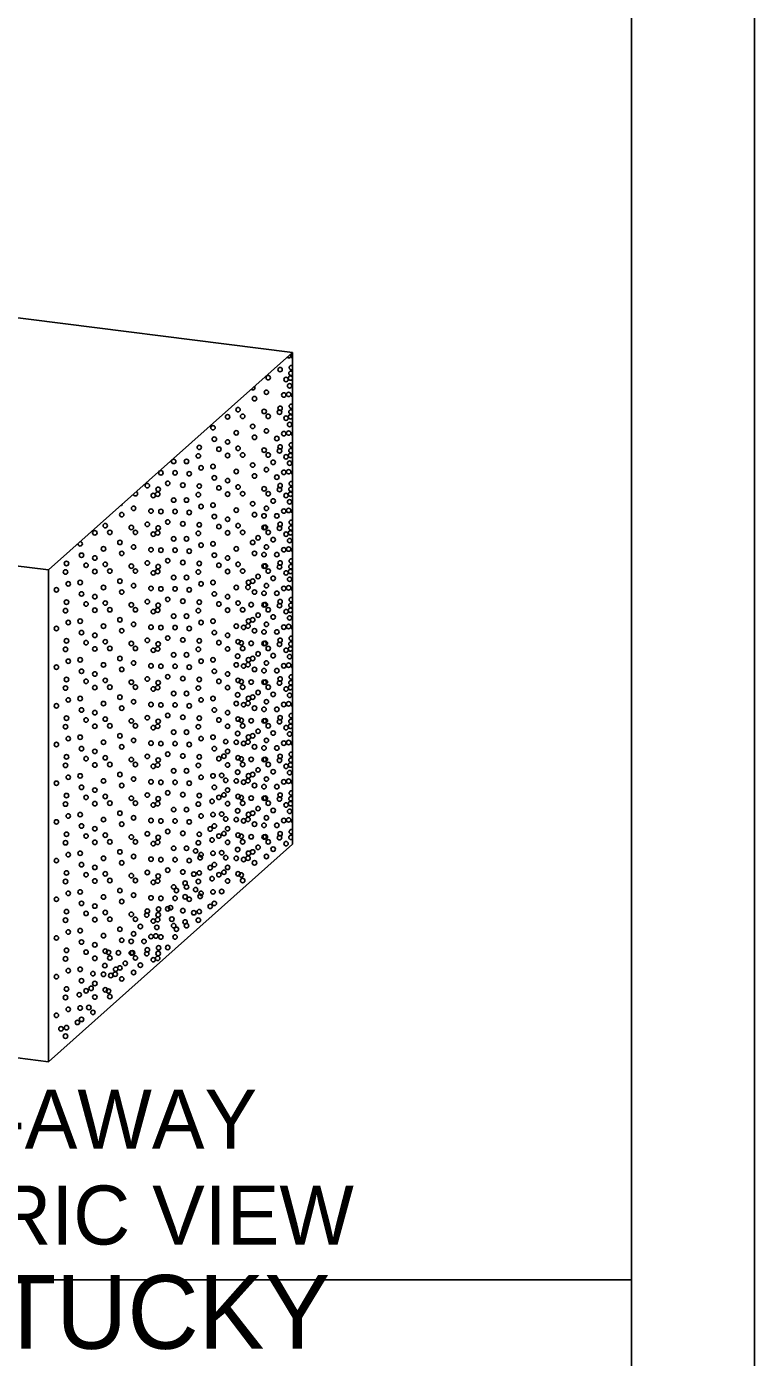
# Model space of a CAD drawing. Extents: x 1000 to 1036.3, y 1000 to 1022.
# Drawn here: x 1033.04 to 1036, y 1003.91 to 1009.33 of the extents above; entities that cross this region are included whole.
import ezdxf

# ---------------------------------------------------------------- set-up
doc = ezdxf.new("R2010")
doc.units = 0
for name, color, linetype in [('Level 1', 7, 'Continuous'), ('Level 10', 7, 'Continuous'), ('Level 11', 7, 'Continuous')]:
    doc.layers.add(name, color=color, linetype=linetype)

msp = doc.modelspace()

# ---------------------------------------------------------------- linework, layer by layer
at = {"layer": 'Level 1'}
for p, q in [((1034.1215, 1008.0022), (1030.6488, 1008.4388)), ((1033.1304, 1007.1176), (1034.1215, 1008.0022)), ((1034.1215, 1006.0021), (1034.1215, 1008.0022)), ((1033.1304, 1007.1176), (1029.6577, 1007.5543)), ((1033.1304, 1005.1175), (1033.1304, 1007.1176)), ((1033.1304, 1005.1175), (1034.1215, 1006.0022)), ((1033.1304, 1005.1175), (1030.9481, 1005.3919))]:
    msp.add_line(p, q, dxfattribs=at)
for centre in [(1034.0716, 1007.9324), (1034.0233, 1007.8995), (1034.0958, 1007.8921), (1034.1101, 1007.8663), (1033.9676, 1007.8141), (1034.0159, 1007.8401), (1034.0865, 1007.8289), (1034.1064, 1007.8315), (1033.9007, 1007.7695), (1034.0066, 1007.7621), (1034.0693, 1007.7591), (1034.0716, 1007.7751), (1033.7986, 1007.6958), (1033.8581, 1007.7403), (1033.9193, 1007.7422), (1033.9602, 1007.7013), (1034.0233, 1007.7422), (1034.0958, 1007.7348), (1034.1101, 1007.7089), (1033.8041, 1007.6493), (1033.8933, 1007.6753), (1033.9676, 1007.6568), (1034.0159, 1007.6828), (1034.0581, 1007.6519), (1034.0865, 1007.6716), (1034.1064, 1007.6742), (1033.7429, 1007.6158), (1033.8227, 1007.6084), (1033.8581, 1007.6382), (1033.9007, 1007.6122), (1033.9193, 1007.5848), (1034.0066, 1007.6048), (1034.0233, 1007.5848), (1034.0693, 1007.6018), (1034.0716, 1007.6178), (1033.6389, 1007.5588), (1033.6909, 1007.5588), (1033.7391, 1007.5811), (1033.7503, 1007.5328), (1033.7986, 1007.5384), (1033.8581, 1007.583), (1033.9602, 1007.544), (1034.0433, 1007.5553), (1034.0958, 1007.5774), (1034.1101, 1007.5516), (1033.5869, 1007.5124), (1033.6445, 1007.5124), (1033.7021, 1007.5087), (1033.8041, 1007.4919), (1033.8581, 1007.4808), (1033.8933, 1007.518), (1033.9676, 1007.4994), (1034.0159, 1007.5254), (1034.0581, 1007.4946), (1034.0865, 1007.5143), (1034.1064, 1007.5168), (1033.5316, 1007.4604), (1033.5739, 1007.4257), (1033.5757, 1007.4455), (1033.6147, 1007.4697), (1033.6761, 1007.4623), (1033.7391, 1007.4238), (1033.7429, 1007.4585), (1033.8227, 1007.4511), (1033.8581, 1007.4257), (1033.9007, 1007.4548), (1033.9193, 1007.4275), (1034.0066, 1007.4474), (1034.0233, 1007.4275), (1034.0693, 1007.4444), (1034.0716, 1007.4604), (1033.4759, 1007.3681), (1033.5558, 1007.4201), (1033.6389, 1007.4015), (1033.6909, 1007.4015), (1033.7503, 1007.3755), (1033.7986, 1007.3811), (1033.9602, 1007.3867), (1034.0159, 1007.3681), (1034.0433, 1007.398), (1034.0958, 1007.4201), (1034.1101, 1007.3943), (1033.4276, 1007.3421), (1033.5465, 1007.3569), (1033.5869, 1007.3551), (1033.6445, 1007.3551), (1033.7021, 1007.3513), (1033.8041, 1007.3346), (1033.8581, 1007.3235), (1033.8933, 1007.3607), (1033.9676, 1007.3421), (1034.0061, 1007.3373), (1034.0581, 1007.3373), (1034.0865, 1007.3569), (1034.1064, 1007.3595), (1033.3181, 1007.2683), (1033.3607, 1007.2975), (1033.3793, 1007.2702), (1033.4666, 1007.2901), (1033.4833, 1007.2702), (1033.5316, 1007.3031), (1033.5558, 1007.2628), (1033.5739, 1007.2683), (1033.5757, 1007.2882), (1033.6147, 1007.3123), (1033.6761, 1007.3049), (1033.7391, 1007.2664), (1033.7429, 1007.3012), (1033.8227, 1007.2938), (1033.8581, 1007.2683), (1033.9007, 1007.2975), (1033.9193, 1007.2702), (1034.0066, 1007.2901), (1034.0117, 1007.2908), (1034.0233, 1007.2702), (1034.0693, 1007.2871), (1034.0716, 1007.3031), (1034.0958, 1007.2628), (1033.4202, 1007.2293), (1033.4759, 1007.2108), (1033.6389, 1007.2442), (1033.6909, 1007.2442), (1033.7503, 1007.2182), (1033.7986, 1007.2238), (1033.9602, 1007.2293), (1033.982, 1007.2481), (1034.0159, 1007.2108), (1034.0433, 1007.2407), (1034.1101, 1007.2369), (1033.2641, 1007.1773), (1033.3181, 1007.1662), (1033.3533, 1007.2033), (1033.4276, 1007.1848), (1033.5465, 1007.1996), (1033.5869, 1007.1978), (1033.6147, 1007.155), (1033.6445, 1007.1978), (1033.7021, 1007.194), (1033.8041, 1007.1773), (1033.8581, 1007.1662), (1033.8933, 1007.2033), (1033.9676, 1007.1848), (1034.0061, 1007.1799), (1034.0581, 1007.1799), (1034.0865, 1007.1996), (1034.1064, 1007.2022), (1033.1991, 1007.1091), (1033.2029, 1007.1438), (1033.2827, 1007.1364), (1033.3181, 1007.111), (1033.3607, 1007.1402), (1033.3793, 1007.1128), (1033.4666, 1007.1328), (1033.4833, 1007.1128), (1033.5316, 1007.1458), (1033.5558, 1007.1054), (1033.5739, 1007.111), (1033.5757, 1007.1308), (1033.6761, 1007.1476), (1033.7391, 1007.1091), (1033.7429, 1007.1438), (1033.8227, 1007.1364), (1033.8581, 1007.111), (1033.9007, 1007.1402), (1033.9193, 1007.1128), (1034.0066, 1007.1328), (1034.0117, 1007.1335), (1034.0233, 1007.1128), (1034.0693, 1007.1298), (1034.0716, 1007.1458), (1034.0958, 1007.1054), (1033.2103, 1007.0608), (1033.2586, 1007.0664), (1033.3533, 1007.046), (1033.4202, 1007.072), (1033.4759, 1007.0534), (1033.6389, 1007.0868), (1033.6909, 1007.0868), (1033.7503, 1007.0608), (1033.7986, 1007.0664), (1033.8933, 1007.046), (1033.9411, 1007.0468), (1033.943, 1007.0666), (1033.9602, 1007.072), (1033.982, 1007.0908), (1034.0159, 1007.0534), (1034.0433, 1007.0833), (1034.1064, 1007.0448), (1034.1101, 1007.0796), (1033.1621, 1007.0367), (1033.2641, 1007.0199), (1033.3181, 1007.0088), (1033.4276, 1007.0274), (1033.5465, 1007.0423), (1033.5869, 1007.0404), (1033.6147, 1006.9977), (1033.6445, 1007.0404), (1033.6761, 1006.9903), (1033.7021, 1007.0367), (1033.8041, 1007.0199), (1033.8581, 1007.0088), (1033.9676, 1007.0274), (1034.0061, 1007.0226), (1034.0581, 1007.0226), (1034.0865, 1007.0423), (1033.1991, 1006.9518), (1033.2029, 1006.9865), (1033.2827, 1006.9791), (1033.3181, 1006.9537), (1033.3607, 1006.9828), (1033.3793, 1006.9555), (1033.4666, 1006.9754), (1033.4833, 1006.9555), (1033.5316, 1006.9884), (1033.5558, 1006.9481), (1033.5739, 1006.9537), (1033.5757, 1006.9735), (1033.7391, 1006.9518), (1033.7429, 1006.9865), (1033.8227, 1006.9791), (1033.8581, 1006.9537), (1033.9007, 1006.9828), (1033.9193, 1006.9555), (1033.9541, 1006.9762), (1034.0066, 1006.9754), (1034.0117, 1006.9762), (1034.0233, 1006.9555), (1034.0693, 1006.9724), (1034.0716, 1006.9884), (1034.0958, 1006.9481), (1033.2103, 1006.9035), (1033.2586, 1006.9091), (1033.3533, 1006.8887), (1033.4202, 1006.9147), (1033.4759, 1006.8961), (1033.5465, 1006.8849), (1033.5869, 1006.8831), (1033.6389, 1006.9295), (1033.6445, 1006.8831), (1033.6909, 1006.9295), (1033.7503, 1006.9035), (1033.7986, 1006.9091), (1033.8933, 1006.8887), (1033.9231, 1006.8838), (1033.9411, 1006.8894), (1033.943, 1006.9093), (1033.9602, 1006.9147), (1033.982, 1006.9334), (1034.0159, 1006.8961), (1034.0433, 1006.926), (1034.0865, 1006.8849), (1034.1064, 1006.8875), (1034.1101, 1006.9223), (1033.1621, 1006.8793), (1033.2029, 1006.8292), (1033.2641, 1006.8626), (1033.3181, 1006.8515), (1033.4276, 1006.8701), (1033.5316, 1006.8311), (1033.6147, 1006.8403), (1033.6761, 1006.8329), (1033.7021, 1006.8793), (1033.7429, 1006.8292), (1033.8041, 1006.8626), (1033.8581, 1006.8515), (1033.9676, 1006.8701), (1034.0061, 1006.8653), (1034.0581, 1006.8653), (1034.0716, 1006.8311), (1033.1991, 1006.7944), (1033.2827, 1006.8218), (1033.3181, 1006.7963), (1033.3607, 1006.8255), (1033.3793, 1006.7982), (1033.4666, 1006.8181), (1033.4833, 1006.7982), (1033.5558, 1006.7908), (1033.5739, 1006.7963), (1033.5757, 1006.8162), (1033.7391, 1006.7944), (1033.8227, 1006.8218), (1033.8581, 1006.7963), (1033.9007, 1006.8255), (1033.9137, 1006.8207), (1033.9193, 1006.7982), (1033.9541, 1006.8188), (1033.982, 1006.7761), (1034.0066, 1006.8181), (1034.0117, 1006.8188), (1034.0233, 1006.7982), (1034.0693, 1006.8151), (1034.0958, 1006.7908), (1033.1621, 1006.722), (1033.2103, 1006.7462), (1033.2586, 1006.7518), (1033.3533, 1006.7313), (1033.4202, 1006.7573), (1033.4759, 1006.7388), (1033.5465, 1006.7276), (1033.5869, 1006.7258), (1033.6389, 1006.7722), (1033.6445, 1006.7258), (1033.6909, 1006.7722), (1033.7021, 1006.722), (1033.7503, 1006.7462), (1033.7986, 1006.7518), (1033.8933, 1006.7313), (1033.8989, 1006.7668), (1033.9231, 1006.7265), (1033.9411, 1006.7321), (1033.943, 1006.7519), (1033.9602, 1006.7573), (1034.0159, 1006.7388), (1034.0433, 1006.7687), (1034.0865, 1006.7276), (1034.1064, 1006.7302), (1034.1101, 1006.7649), (1033.2029, 1006.6718), (1033.2641, 1006.7053), (1033.2827, 1006.6644), (1033.3181, 1006.6942), (1033.3607, 1006.6682), (1033.4276, 1006.7128), (1033.5316, 1006.6738), (1033.6147, 1006.683), (1033.6761, 1006.6756), (1033.7429, 1006.6718), (1033.8041, 1006.7053), (1033.8227, 1006.6644), (1033.8581, 1006.6942), (1033.9007, 1006.6682), (1033.9676, 1006.7128), (1034.0061, 1006.7079), (1034.0581, 1006.7079), (1034.0716, 1006.6738), (1033.1991, 1006.6371), (1033.3181, 1006.639), (1033.3793, 1006.6408), (1033.4666, 1006.6608), (1033.4833, 1006.6408), (1033.5558, 1006.6334), (1033.5739, 1006.639), (1033.5757, 1006.6588), (1033.6389, 1006.6148), (1033.6909, 1006.6148), (1033.7391, 1006.6371), (1033.8581, 1006.639), (1033.9137, 1006.6633), (1033.9193, 1006.6408), (1033.9541, 1006.6615), (1033.982, 1006.6188), (1034.0066, 1006.6608), (1034.0117, 1006.6615), (1034.0233, 1006.6408), (1034.0433, 1006.6113), (1034.0693, 1006.6578), (1034.0958, 1006.6334), (1033.1621, 1006.5647), (1033.2103, 1006.5888), (1033.2586, 1006.5944), (1033.3533, 1006.574), (1033.4202, 1006.6), (1033.4759, 1006.5814), (1033.5465, 1006.5703), (1033.5869, 1006.5684), (1033.6445, 1006.5684), (1033.7021, 1006.5647), (1033.7503, 1006.5888), (1033.7986, 1006.5944), (1033.8933, 1006.574), (1033.8989, 1006.6095), (1033.9231, 1006.5692), (1033.9411, 1006.5748), (1033.943, 1006.5946), (1033.9602, 1006.6), (1034.0159, 1006.5814), (1034.0865, 1006.5703), (1034.1064, 1006.5728), (1034.1101, 1006.6076), (1033.2029, 1006.5145), (1033.2641, 1006.5479), (1033.2827, 1006.5071), (1033.3181, 1006.5368), (1033.3607, 1006.5108), (1033.4276, 1006.5554), (1033.4666, 1006.5034), (1033.5316, 1006.5164), (1033.6147, 1006.5257), (1033.6761, 1006.5183), (1033.7429, 1006.5145), (1033.8041, 1006.5479), (1033.8227, 1006.5071), (1033.8581, 1006.5368), (1033.9007, 1006.5108), (1033.9137, 1006.506), (1033.9541, 1006.5042), (1033.9676, 1006.5554), (1034.0061, 1006.5506), (1034.0066, 1006.5034), (1034.0117, 1006.5042), (1034.0581, 1006.5506), (1034.0716, 1006.5164), (1033.1991, 1006.4798), (1033.3181, 1006.4817), (1033.3793, 1006.4835), (1033.4833, 1006.4835), (1033.5558, 1006.4761), (1033.5739, 1006.4817), (1033.5757, 1006.5015), (1033.6389, 1006.4575), (1033.6909, 1006.4575), (1033.7391, 1006.4798), (1033.8581, 1006.4817), (1033.8989, 1006.4522), (1033.9193, 1006.4835), (1033.982, 1006.4614), (1034.0233, 1006.4835), (1034.0433, 1006.454), (1034.0693, 1006.5004), (1034.0958, 1006.4761), (1034.1101, 1006.4503), (1033.1621, 1006.4073), (1033.2103, 1006.4315), (1033.2586, 1006.4371), (1033.3533, 1006.4167), (1033.4202, 1006.4427), (1033.4276, 1006.3981), (1033.4759, 1006.4241), (1033.5465, 1006.4129), (1033.5869, 1006.4111), (1033.6445, 1006.4111), (1033.7021, 1006.4073), (1033.7503, 1006.4315), (1033.7986, 1006.4371), (1033.8506, 1006.4193), (1033.8933, 1006.4167), (1033.9231, 1006.4118), (1033.9411, 1006.4174), (1033.943, 1006.4373), (1033.9602, 1006.4427), (1033.9676, 1006.3981), (1034.0159, 1006.4241), (1034.0865, 1006.4129), (1034.1064, 1006.4155), (1033.2029, 1006.3572), (1033.2641, 1006.3906), (1033.2827, 1006.3498), (1033.3181, 1006.3795), (1033.3607, 1006.3535), (1033.4666, 1006.3461), (1033.5316, 1006.3591), (1033.5757, 1006.3442), (1033.6147, 1006.3683), (1033.6761, 1006.3609), (1033.7429, 1006.3572), (1033.8041, 1006.3906), (1033.8227, 1006.3498), (1033.8431, 1006.3598), (1033.8581, 1006.3795), (1033.9007, 1006.3535), (1033.9137, 1006.3487), (1033.9541, 1006.3468), (1034.0061, 1006.3933), (1034.0066, 1006.3461), (1034.0117, 1006.3468), (1034.0581, 1006.3933), (1034.0693, 1006.3431), (1034.0716, 1006.3591), (1033.1991, 1006.3224), (1033.3181, 1006.3243), (1033.3793, 1006.3262), (1033.4202, 1006.2853), (1033.4833, 1006.3262), (1033.5558, 1006.3188), (1033.5739, 1006.3243), (1033.6389, 1006.3002), (1033.6909, 1006.3002), (1033.7391, 1006.3224), (1033.8581, 1006.3243), (1033.8989, 1006.2948), (1033.9193, 1006.3262), (1033.9602, 1006.2853), (1033.982, 1006.3041), (1034.0233, 1006.3262), (1034.0433, 1006.2967), (1034.0958, 1006.3188), (1034.1101, 1006.2929), (1033.1621, 1006.25), (1033.2103, 1006.2742), (1033.2586, 1006.2798), (1033.2641, 1006.2333), (1033.3533, 1006.2593), (1033.4276, 1006.2408), (1033.4759, 1006.2668), (1033.5465, 1006.2556), (1033.5869, 1006.2538), (1033.6445, 1006.2538), (1033.7021, 1006.25), (1033.7503, 1006.2742), (1033.7986, 1006.2798), (1033.8041, 1006.2333), (1033.8339, 1006.2818), (1033.8506, 1006.2619), (1033.8933, 1006.2593), (1033.9231, 1006.2545), (1033.9411, 1006.2601), (1033.943, 1006.2799), (1033.9676, 1006.2408), (1034.0061, 1006.2359), (1034.0159, 1006.2668), (1034.0581, 1006.2359), (1034.0865, 1006.2556), (1034.1064, 1006.2582), (1033.2029, 1006.1998), (1033.2827, 1006.1924), (1033.3181, 1006.2222), (1033.3607, 1006.1962), (1033.4666, 1006.1888), (1033.5316, 1006.2018), (1033.5757, 1006.1868), (1033.6147, 1006.211), (1033.6761, 1006.2036), (1033.7429, 1006.1998), (1033.8227, 1006.1924), (1033.8431, 1006.2025), (1033.8581, 1006.2222), (1033.9007, 1006.1962), (1033.9137, 1006.1913), (1033.9541, 1006.1895), (1034.0066, 1006.1888), (1034.0117, 1006.1895), (1034.0693, 1006.1858), (1034.0716, 1006.2018), (1033.1991, 1006.1651), (1033.3181, 1006.167), (1033.3793, 1006.1688), (1033.4202, 1006.128), (1033.4833, 1006.1688), (1033.5558, 1006.1614), (1033.5739, 1006.167), (1033.6389, 1006.1428), (1033.6909, 1006.1428), (1033.7391, 1006.1651), (1033.7949, 1006.1765), (1033.8339, 1006.1245), (1033.8581, 1006.167), (1033.8989, 1006.1375), (1033.9193, 1006.1688), (1033.9602, 1006.128), (1033.982, 1006.1468), (1034.0233, 1006.1688), (1034.0433, 1006.1393), (1034.0958, 1006.1614), (1034.1101, 1006.1356), (1033.1621, 1006.0927), (1033.2103, 1006.1168), (1033.2586, 1006.1224), (1033.2641, 1006.0759), (1033.3533, 1006.102), (1033.4276, 1006.0834), (1033.4759, 1006.1094), (1033.5465, 1006.0983), (1033.5869, 1006.0964), (1033.6445, 1006.0964), (1033.7021, 1006.0927), (1033.7503, 1006.1168), (1033.7986, 1006.1224), (1033.8041, 1006.0759), (1033.8506, 1006.1046), (1033.8933, 1006.102), (1033.9231, 1006.0972), (1033.9411, 1006.1028), (1033.943, 1006.1226), (1033.9676, 1006.0834), (1034.0061, 1006.0786), (1034.0159, 1006.1094), (1034.0581, 1006.0786), (1034.0865, 1006.0983), (1034.1064, 1006.1008), (1033.2029, 1006.0425), (1033.2827, 1006.0351), (1033.3181, 1006.0648), (1033.3607, 1006.0388), (1033.4666, 1006.0314), (1033.5316, 1006.0444), (1033.5757, 1006.0295), (1033.6147, 1006.0537), (1033.6761, 1006.0463), (1033.7429, 1006.0425), (1033.7875, 1006.0638), (1033.7949, 1006.0192), (1033.8227, 1006.0351), (1033.8431, 1006.0452), (1033.8581, 1006.0648), (1033.9007, 1006.0388), (1033.9137, 1006.034), (1033.9541, 1006.0322), (1034.0066, 1006.0314), (1034.0117, 1006.0322), (1034.0693, 1006.0284), (1034.0716, 1006.0444), (1033.1991, 1006.0078), (1033.2586, 1005.9651), (1033.3181, 1006.0097), (1033.3793, 1006.0115), (1033.4202, 1005.9707), (1033.4833, 1006.0115), (1033.5558, 1006.0041), (1033.5739, 1006.0097), (1033.6389, 1005.9855), (1033.6909, 1005.9855), (1033.728, 1005.9746), (1033.7391, 1006.0078), (1033.7986, 1005.9651), (1033.8339, 1005.9672), (1033.8581, 1006.0097), (1033.8989, 1005.9802), (1033.9193, 1006.0115), (1033.943, 1005.9653), (1033.9602, 1005.9707), (1033.982, 1005.9894), (1034.0233, 1006.0115), (1034.0433, 1005.982), (1034.0958, 1006.0041), (1033.1621, 1005.9353), (1033.2103, 1005.9595), (1033.2641, 1005.9186), (1033.3181, 1005.9075), (1033.3533, 1005.9447), (1033.4276, 1005.9261), (1033.4759, 1005.9521), (1033.5465, 1005.9409), (1033.5869, 1005.9391), (1033.6445, 1005.9391), (1033.7021, 1005.9353), (1033.7466, 1005.9473), (1033.7503, 1005.9595), (1033.8041, 1005.9186), (1033.8506, 1005.9473), (1033.8581, 1005.9075), (1033.8933, 1005.9447), (1033.9231, 1005.9398), (1033.9411, 1005.9454), (1033.9676, 1005.9261), (1034.0159, 1005.9521), (1033.2029, 1005.8852), (1033.2827, 1005.8778), (1033.3181, 1005.8523), (1033.3607, 1005.8815), (1033.3793, 1005.8542), (1033.4666, 1005.8741), (1033.4833, 1005.8542), (1033.5316, 1005.8871), (1033.5739, 1005.8523), (1033.5757, 1005.8722), (1033.6147, 1005.8963), (1033.6761, 1005.8889), (1033.7206, 1005.8804), (1033.7429, 1005.8852), (1033.7875, 1005.9064), (1033.7949, 1005.8618), (1033.8227, 1005.8778), (1033.8431, 1005.8878), (1033.8581, 1005.8523), (1033.9007, 1005.8815), (1033.9137, 1005.8767), (1033.9193, 1005.8542), (1033.1991, 1005.8504), (1033.2103, 1005.8022), (1033.2586, 1005.8078), (1033.4202, 1005.8133), (1033.5558, 1005.8468), (1033.6389, 1005.8282), (1033.65, 1005.8135), (1033.6853, 1005.8433), (1033.6909, 1005.8282), (1033.728, 1005.8173), (1033.7391, 1005.8504), (1033.7503, 1005.8022), (1033.7986, 1005.8078), (1033.8339, 1005.8098), (1033.1621, 1005.778), (1033.2641, 1005.7613), (1033.3181, 1005.7502), (1033.3533, 1005.7873), (1033.4276, 1005.7688), (1033.4759, 1005.7948), (1033.5465, 1005.7836), (1033.5869, 1005.7818), (1033.6445, 1005.7818), (1033.6853, 1005.7881), (1033.7021, 1005.778), (1033.7466, 1005.7899), (1033.7875, 1005.7491), (1033.8041, 1005.7613), (1033.1991, 1005.6931), (1033.2029, 1005.7278), (1033.2827, 1005.7204), (1033.3181, 1005.695), (1033.3607, 1005.7242), (1033.3793, 1005.6968), (1033.4666, 1005.7168), (1033.4833, 1005.6968), (1033.5293, 1005.7138), (1033.5316, 1005.7298), (1033.5739, 1005.695), (1033.5757, 1005.7148), (1033.5776, 1005.7379), (1033.6147, 1005.739), (1033.6259, 1005.7435), (1033.6314, 1005.697), (1033.6761, 1005.7316), (1033.7206, 1005.7231), (1033.7391, 1005.6931), (1033.7429, 1005.7278), (1033.2103, 1005.6448), (1033.2586, 1005.6504), (1033.4202, 1005.656), (1033.4759, 1005.6374), (1033.5033, 1005.6673), (1033.5558, 1005.6894), (1033.5701, 1005.6636), (1033.6389, 1005.6708), (1033.65, 1005.6562), (1033.6853, 1005.6859), (1033.6909, 1005.6708), (1033.1621, 1005.6207), (1033.2641, 1005.6039), (1033.3181, 1005.5928), (1033.3533, 1005.63), (1033.4276, 1005.6114), (1033.4661, 1005.6066), (1033.5181, 1005.6066), (1033.5465, 1005.6263), (1033.5664, 1005.6288), (1033.5869, 1005.6244), (1033.6445, 1005.6244), (1033.1991, 1005.5358), (1033.2029, 1005.5705), (1033.2827, 1005.5631), (1033.3181, 1005.5377), (1033.3607, 1005.5668), (1033.3737, 1005.562), (1033.3793, 1005.5395), (1033.4141, 1005.5602), (1033.4666, 1005.5594), (1033.4717, 1005.5602), (1033.4833, 1005.5395), (1033.5293, 1005.5564), (1033.5316, 1005.5724), (1033.5558, 1005.5321), (1033.5739, 1005.5377), (1033.5757, 1005.5575), (1033.5776, 1005.5806), (1033.6147, 1005.5817), (1033.2103, 1005.4875), (1033.2586, 1005.4931), (1033.3106, 1005.4753), (1033.3589, 1005.5082), (1033.403, 1005.4933), (1033.4202, 1005.4987), (1033.442, 1005.5174), (1033.4759, 1005.4801), (1033.5033, 1005.51), (1033.1621, 1005.4633), (1033.2641, 1005.4466), (1033.3181, 1005.4355), (1033.3533, 1005.4727), (1033.3831, 1005.4678), (1033.4011, 1005.4734), (1033.4276, 1005.4541), (1033.1991, 1005.3784), (1033.2029, 1005.4132), (1033.2549, 1005.3898), (1033.2827, 1005.4058), (1033.3031, 1005.4158), (1033.3181, 1005.3803), (1033.3607, 1005.4095), (1033.3737, 1005.4047), (1033.3793, 1005.3822), (1033.2103, 1005.3302), (1033.2586, 1005.3358), (1033.2939, 1005.3378), (1033.3106, 1005.3179), (1033.1621, 1005.306), (1033.2475, 1005.2771), (1033.2641, 1005.2893), (1033.1806, 1005.2511), (1033.1991, 1005.2211), (1033.2029, 1005.2558)]:
    msp.add_circle(centre, 0.00903, dxfattribs=at)
for centre, start, end in [((1034.1064, 1007.9888), 222.4763, 41.0242), ((1034.1269, 1007.9844), 126.6702, 233.3298), ((1034.1157, 1007.9175), 50.2822, 309.7178), ((1034.1176, 1007.9406), 64.1481, 295.8519), ((1033.9602, 1007.8587), 223.8642, 39.6363), ((1034.1139, 1007.8977), 32.6516, 327.3484), ((1034.1269, 1007.8271), 126.6702, 233.3298), ((1034.1157, 1007.7602), 50.2822, 309.7178), ((1034.1176, 1007.7833), 64.1481, 295.8519), ((1034.1139, 1007.7403), 32.6516, 327.3484), ((1034.1269, 1007.6698), 126.6702, 233.3298), ((1034.1157, 1007.6028), 50.2822, 309.7178), ((1034.1176, 1007.6259), 64.1481, 295.8519), ((1034.1139, 1007.583), 32.6516, 327.3484), ((1034.1269, 1007.5124), 126.6702, 233.3298), ((1033.4833, 1007.4275), 197.0888, 66.4117), ((1034.1139, 1007.4257), 32.6516, 327.3484), ((1034.1157, 1007.4455), 50.2822, 309.7178), ((1034.1176, 1007.4686), 64.1481, 295.8519), ((1033.4202, 1007.3867), 281.1285, 342.3719), ((1034.1269, 1007.3551), 126.6702, 233.3298), ((1034.1139, 1007.2683), 32.6516, 327.3484), ((1034.1157, 1007.2882), 50.2822, 309.7178), ((1034.1176, 1007.3113), 64.1481, 295.8519), ((1033.2586, 1007.2238), 178.6195, 84.881), ((1034.1176, 1007.1539), 64.1481, 295.8519), ((1034.1269, 1007.1978), 126.6702, 233.3298), ((1034.1139, 1007.111), 32.6516, 327.3484), ((1034.1157, 1007.1308), 50.2822, 309.7178), ((1034.1176, 1006.9966), 64.1481, 295.8519), ((1034.1269, 1007.0404), 126.6702, 233.3298), ((1034.1139, 1006.9537), 32.6516, 327.3484), ((1034.1157, 1006.9735), 50.2822, 309.7178), ((1034.1269, 1006.8831), 126.6702, 233.3298), ((1034.1176, 1006.8393), 64.1481, 295.8519), ((1034.1139, 1006.7963), 32.6516, 327.3484), ((1034.1157, 1006.8162), 50.2822, 309.7178), ((1034.1269, 1006.7258), 126.6702, 233.3298), ((1034.1176, 1006.6819), 64.1481, 295.8519), ((1034.1139, 1006.639), 32.6516, 327.3484), ((1034.1157, 1006.6588), 50.2822, 309.7178), ((1034.1269, 1006.5684), 126.6702, 233.3298), ((1034.1176, 1006.5246), 64.1481, 295.8519), ((1034.1139, 1006.4817), 32.6516, 327.3484), ((1034.1157, 1006.5015), 50.2822, 309.7178), ((1034.1269, 1006.4111), 126.6702, 233.3298), ((1034.1157, 1006.3442), 50.2822, 309.7178), ((1034.1176, 1006.3673), 64.1481, 295.8519), ((1034.1139, 1006.3243), 32.6516, 327.3484), ((1034.1269, 1006.2538), 126.6702, 233.3298), ((1034.1157, 1006.1868), 50.2822, 309.7178), ((1034.1176, 1006.2099), 64.1481, 295.8519), ((1034.1139, 1006.167), 32.6516, 327.3484), ((1034.1269, 1006.0964), 126.6702, 233.3298), ((1034.1157, 1006.0295), 50.2822, 309.7178), ((1034.1176, 1006.0526), 64.1481, 295.8519)]:
    msp.add_arc(centre, 0.00903, start, end, dxfattribs=at)
at = {"layer": 'Level 10'}
for p, q in [((1036, 1022), (1036, 1000)), ((1035.5, 1021.5), (1035.5, 1000.5)), ((1030.4369, 1004.2304), (1035.5, 1004.2304))]:
    msp.add_line(p, q, dxfattribs=at)
at = {"layer": 'Level 11'}
msp.add_lwpolyline([(1007, 1000.5), (1035.5, 1000.5), (1035.5, 1021.5), (1007, 1021.5)], close=True, dxfattribs=at)

# ---------------------------------------------------------------- texts
at = {"layer": 'Level 1'}
for s, p in [('CUT-AWAY', (1032.2668, 1004.7638)), ('ISOMETRIC VIEW', (1031.6791, 1004.3738))]:
    msp.add_text(s, height=0.24, dxfattribs=at).set_placement(p)
at = {"layer": 'Level 10'}
msp.add_text('KENTUCKY', height=0.3, dxfattribs=at).set_placement((1032.0911, 1003.9497))

doc.saveas('drawing.dxf')
